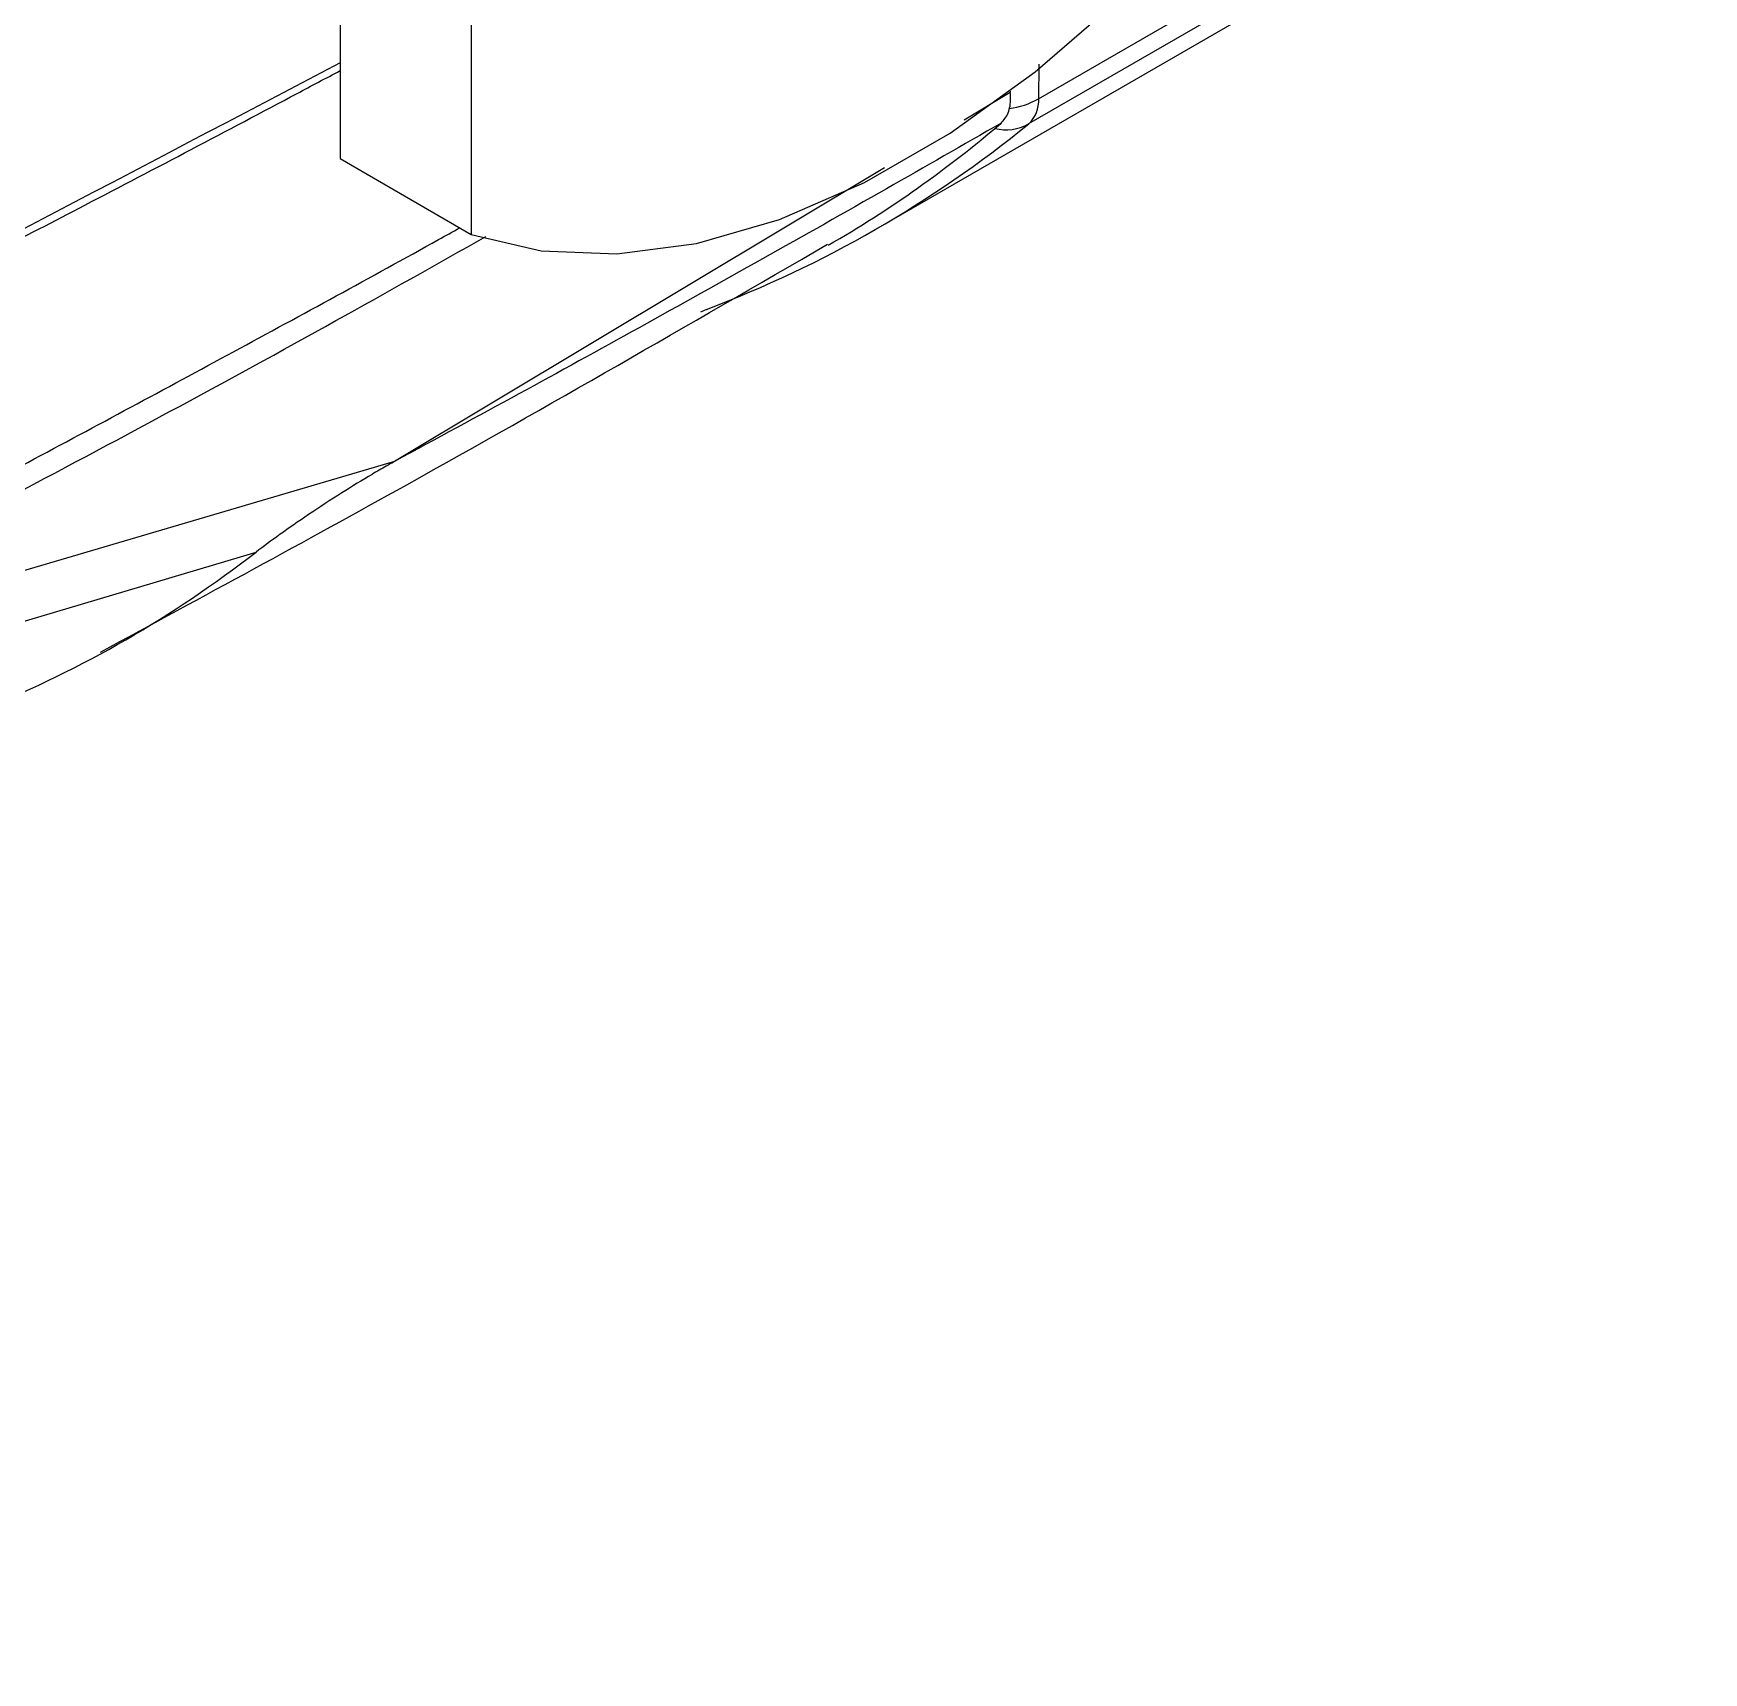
# Model space of a CAD drawing. Extents: x 11 to 120, y 2 to 94.
# Drawn here: x 23.006 to 24.699, y 11.151 to 12.812 of the extents above; entities that cross this region are included whole.
import ezdxf

# ---------------------------------------------------------------- set-up
doc = ezdxf.new("R2010")
doc.units = 0
doc.header["$MEASUREMENT"] = 0
doc.layers.add('OBJECT', color=7, linetype='CONTINUOUS')

msp = doc.modelspace()

# ---------------------------------------------------------------- linework, layer by layer
at = {"layer": 'OBJECT'}
for p, q in [((23.3171, 14.3083), (23.3171, 12.6849)), ((23.45, 14.3083), (23.45, 12.6081)), ((24.025, 12.7456), (24.6989, 13.1346)), ((24.6887, 13.109), (24.0149, 12.72)), ((23.8606, 12.6137), (24.5345, 13.0027)), ((24.0251, 12.7805), (24.025, 12.7456)), ((23.9963, 12.752), (23.9495, 12.724)), ((23.9961, 12.7532), (23.9963, 12.752)), ((23.3171, 12.6849), (23.45, 12.6081)), ((23.8688, 12.6756), (23.3722, 12.378)), ((23.6883, 12.5321), (23.6823, 12.5292)), ((23.3722, 12.378), (22.6342, 12.1606)), ((22.4105, 12.0413), (23.232, 12.2863))]:
    msp.add_line(p, q, dxfattribs=at)
at = {"layer": 'OBJECT', "flags": 128}
msp.add_lwpolyline([(23.45, 12.6081), (23.5209, 12.5914), (23.5974, 12.5883), (23.6783, 12.599), (23.7625, 12.6232), (23.8486, 12.6606), (23.9353, 12.7107), (24.0214, 12.7727), (24.1055, 12.8456), (24.1865, 12.9284), (24.263, 13.0198), (24.3339, 13.1184)], dxfattribs=at)
at = {"layer": 'OBJECT'}
for centre, radius, start, end in [((23.9853, 12.8156), 0.0805, 277.0155, 299.5444), ((23.9923, 12.7437), 0.0328, 313.6403, 3.298), ((23.2727, 13.6322), 1.176, 290.6989, 309.1353), ((23.223, 13.6163), 1.1771, 300.0144, 310.477), ((23.9918, 12.7623), 0.0482, 256.5594, 298.6085), ((22.516, 13.2087), 1.1677, 292.1903, 307.8204)]:
    msp.add_arc(centre, radius, start, end, dxfattribs=at)
for points, knots in [([(19.9701, 12.7287), (20.159, 12.8173), (20.5432, 12.9975), (21.1201, 13.2792), (21.694, 13.568), (22.2596, 13.8624), (22.719, 14.1076), (22.9903, 14.2585), (23.0798, 14.3083)], [0, 0, 0, 0, 0.176451, 0.3589388, 0.5474679, 0.7276616, 0.9101702, 1, 1, 1, 1]), ([(23.3171, 12.7818), (23.1121, 12.6742), (22.6898, 12.4524), (22.0326, 12.1231), (21.3492, 11.7925), (20.6613, 11.4714), (20.1974, 11.2649), (19.9701, 11.1637)], [0, 0, 0, 0, 0.190637, 0.392769, 0.598173, 0.803117, 1, 1, 1, 1]), ([(19.9595, 11.151), (20.0427, 11.1877), (20.1973, 11.256), (20.4099, 11.3515), (20.5864, 11.4315), (20.73, 11.4972), (20.8525, 11.5536), (20.9663, 11.6064), (21.1497, 11.6919), (21.402, 11.811), (21.7052, 11.9567), (21.9893, 12.0954), (22.2466, 12.2229), (22.446, 12.3232), (22.5998, 12.4012), (22.7264, 12.4658), (22.8827, 12.5463), (23.0687, 12.643), (23.2169, 12.7206), (23.3026, 12.7663), (23.3171, 12.774)], [0, 0, 0, 0, 0.071655, 0.133072, 0.184261, 0.22523, 0.258397, 0.291507, 0.325145, 0.419722, 0.514664, 0.595221, 0.674581, 0.746977, 0.776419, 0.814924, 0.862775, 0.919976, 0.986531, 1, 1, 1, 1]), ([(23.9871, 12.7209), (23.9897, 12.724), (23.995, 12.7302), (23.9969, 12.7423), (23.9964, 12.75), (23.9963, 12.752)], [0, 0, 0, 0, 0.425026, 0.850044, 1, 1, 1, 1]), ([(23.9871, 12.7209), (23.9484, 12.6987), (23.8673, 12.6521), (23.7451, 12.5831), (23.621, 12.5139), (23.4968, 12.4455), (23.4142, 12.4008), (23.3722, 12.378)], [0, 0, 0, 0, 0.187145, 0.391348, 0.595125, 0.793954, 1, 1, 1, 1]), ([(22.6424, 12.1889), (22.6988, 12.2182), (22.8185, 12.2804), (23.0075, 12.3805), (23.2093, 12.4891), (23.3552, 12.5685), (23.4313, 12.6108), (23.4385, 12.6148)], [0, 0, 0, 0, 0.211269, 0.448076, 0.710421, 0.972766, 1, 1, 1, 1]), ([(22.6341, 12.1606), (22.8616, 12.2785), (23.1406, 12.423), (23.4143, 12.5775), (23.4649, 12.606)], [0, 0, 0, 0, 0.815067, 1, 1, 1, 1]), ([(23.0745, 12.185), (23.1781, 12.2411), (23.4257, 12.3751), (23.6695, 12.5161), (23.8112, 12.5981)], [0, 0, 0, 0, 0.4184783, 1, 1, 1, 1]), ([(23.3722, 12.378), (23.3694, 12.3764), (23.3622, 12.3724), (23.3448, 12.3623), (23.3179, 12.3458), (23.2852, 12.3244), (23.2541, 12.3029), (23.2396, 12.2919), (23.232, 12.2863)], [0, 0, 0, 0, 0.0612938, 0.1579775, 0.3530257, 0.5689643, 0.7756011, 1, 1, 1, 1])]:
    msp.add_open_spline(points, degree=3, knots=knots, dxfattribs=at)

doc.saveas('drawing.dxf')
